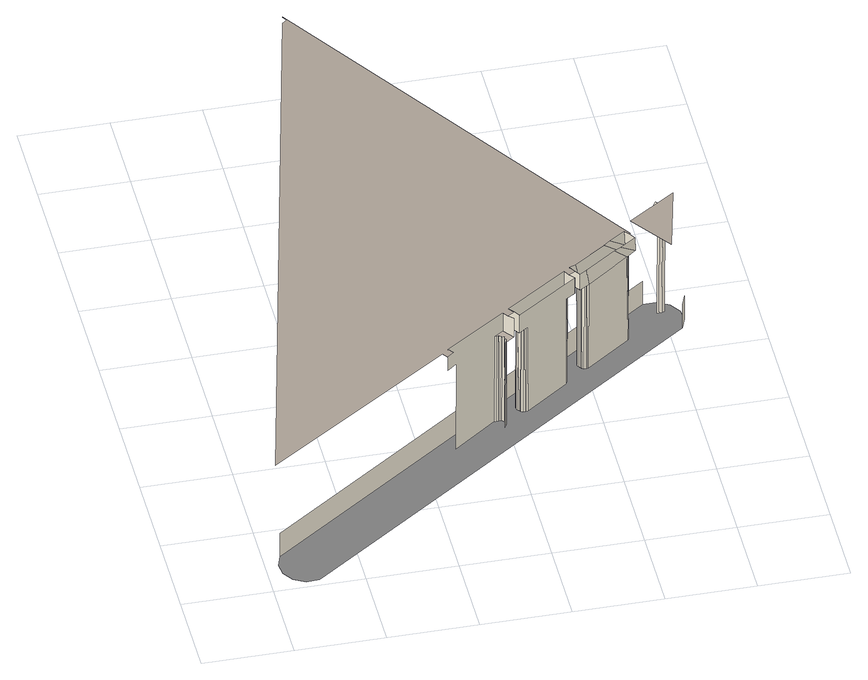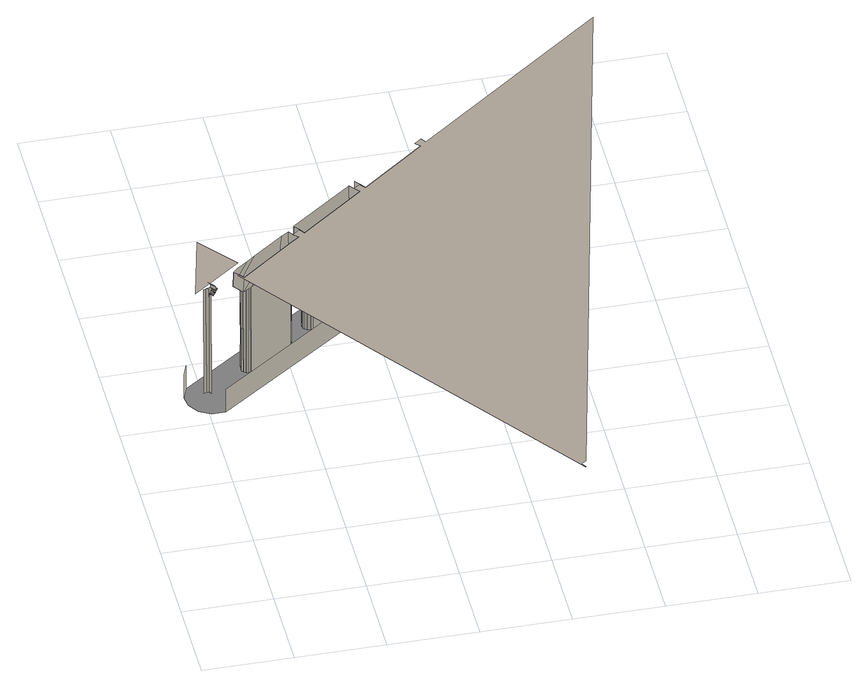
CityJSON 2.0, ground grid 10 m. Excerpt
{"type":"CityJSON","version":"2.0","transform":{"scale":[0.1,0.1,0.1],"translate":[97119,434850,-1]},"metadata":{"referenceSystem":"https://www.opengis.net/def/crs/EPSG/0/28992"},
"CityObjects":{
"bridge1":{"type":"Bridge","attributes":{"name":"Van Brienenoordbrug"},"children":["bridge1-1","bridge1-2","bridge1-3","bridge1-4","bridge1-5","bridge1-6","bridge1-7","bridge1-8","bridge1-9","bridge1-10","bridge1-11","bridge1-12","bridge1-13","bridge1-14","bridge1-15","bridge1-16","bridge1-17","bridge1-18","bridge1-19","bridge1-20"],"geometry":[{"type":"MultiSurface","lod":"2","boundaries":[[[0,1,2,3]],[[4,5,6,7,8,9,10,11]],[[12,13,14,15,16,17,3,2,18,19,20,21]],[[22,23,5,4]],[[24,25,23,22]],[[26,27,25,24]],[[28,29,30,31]],[[32,33,27,26]],[[4,11,34,28,31,35,36,37,38,39,40,32,26,24,22]],[[31,30,41,35]],[[40,42,33,32]],[[35,41,43,36]],[[39,44,42,40]],[[36,43,45,37]],[[38,46,44,39]],[[37,45,46,38]],[[11,10,47,48,34]],[[49,50,51,52,53]],[[54,55,56,57]],[[57,56,58,59]],[[60,61,55,54]],[[59,58,62,63]],[[64,65,61,60]],[[66,49,53,67,68,64,60,54,57,59,63,69,70,71,72]],[[63,62,73,69]],[[68,74,65,64]],[[69,73,75,70]],[[67,76,74,68]],[[70,75,77,71]],[[71,77,78,72]],[[72,78,79,66]],[[80,81,82,52,51,47,10,9,83,84,85,86,87,88,89,90,91,92,93,94,95,96,97]],[[98,99,76,67,53,52,82,100]],[[66,79,101,102,103,104,50,49]],[[105,106,99,98]],[[107,108,106,105]],[[109,110,108,107]],[[102,101,111,112]],[[113,114,110,109]],[[98,100,103,102,112,115,116,117,118,119,120,113,109,107,105]],[[112,111,121,115]],[[120,122,114,113]],[[115,121,123,116]],[[119,124,122,120]],[[116,123,125,117]],[[118,126,124,119]],[[117,125,126,118]],[[100,82,81,104,103]],[[127,128,80,97,129]],[[129,97,96,130]],[[131,132,133,134]],[[134,133,135,136]],[[137,138,132,131]],[[136,135,139,140]],[[141,142,138,137]],[[143,144,128,127]],[[143,127,129,130,145,141,137,131,134,136,140,146,147,148,149]],[[140,139,150,146]],[[145,151,142,141]],[[146,150,152,147]],[[130,153,151,145]],[[147,152,154,148]],[[148,154,155,149]],[[149,155,156,143]],[[130,96,95,157]],[[158,159,144,143]],[[157,160,153,130]],[[143,156,161,158]],[[157,95,94,162]],[[163,164,159,158]],[[165,166,160,157]],[[167,168,166,165]],[[169,170,168,167]],[[162,94,93]],[[158,161,171,172]],[[173,174,170,169]],[[157,162,163,158,172,175,176,177,178,179,180,173,169,167,165]],[[172,171,181,175]],[[180,182,174,173]],[[175,181,183,176]],[[179,184,182,180]],[[176,183,185,177]],[[178,186,184,179]],[[177,185,186,178]],[[163,187,188,164]],[[162,93,92,187,163]],[[189,190,191]],[[192,193,12,21]]],"semantics":{"surfaces":[{"type":"WallSurface"},{"type":"GroundSurface"},{"type":"OuterCeilingSurface"}],"values":[0,0,1,0,0,0,0,0,2,0,0,0,0,0,0,0,0,0,0,0,0,0,0,2,0,0,0,0,0,0,0,2,0,0,0,0,0,0,0,2,0,0,0,0,0,0,0,0,0,0,0,0,0,0,0,0,2,0,0,0,0,0,0,0,0,0,0,0,0,0,0,0,0,0,0,0,2,0,0,0,0,0,0,0,0,0,2,0]}}]},
"bridge1-1":{"type":"BridgeInstallation","parents":["bridge1"],"geometry":[{"type":"MultiSurface","lod":"2","boundaries":[[[194,195,196,197]]]}]},
"bridge1-2":{"type":"BridgeInstallation","parents":["bridge1"],"geometry":[{"type":"MultiSurface","lod":"2","boundaries":[[[198,194,197,199]]]}]},
"bridge1-3":{"type":"BridgeInstallation","parents":["bridge1"],"geometry":[{"type":"MultiSurface","lod":"2","boundaries":[[[195,196,200,201]]]}]},
"bridge1-4":{"type":"BridgeInstallation","parents":["bridge1"],"geometry":[{"type":"MultiSurface","lod":"2","boundaries":[[[202,198,199,203]]]}]},
"bridge1-5":{"type":"BridgeInstallation","parents":["bridge1"],"geometry":[{"type":"MultiSurface","lod":"2","boundaries":[[[204,202,203,205]]]}]},
"bridge1-6":{"type":"BridgeInstallation","parents":["bridge1"],"geometry":[{"type":"MultiSurface","lod":"2","boundaries":[[[206,207,200,201]]]}]},
"bridge1-7":{"type":"BridgeInstallation","parents":["bridge1"],"geometry":[{"type":"MultiSurface","lod":"2","boundaries":[[[208,204,205,209]]]}]},
"bridge1-8":{"type":"BridgeInstallation","parents":["bridge1"],"geometry":[{"type":"MultiSurface","lod":"2","boundaries":[[[208,209,210]]]}]},
"bridge1-9":{"type":"BridgeInstallation","parents":["bridge1"],"geometry":[{"type":"MultiSurface","lod":"2","boundaries":[[[211,212,213,201,195,194,198,202,204,208,214,215,216,217]]]}]},
"bridge1-10":{"type":"BridgeInstallation","parents":["bridge1"],"geometry":[{"type":"MultiSurface","lod":"2","boundaries":[[[214,208,210,218]]]}]},
"bridge1-11":{"type":"BridgeInstallation","parents":["bridge1"],"geometry":[{"type":"MultiSurface","lod":"2","boundaries":[[[215,214,218,219]]]}]},
"bridge1-12":{"type":"BridgeInstallation","parents":["bridge1"],"geometry":[{"type":"MultiSurface","lod":"2","boundaries":[[[206,220,221,207]]]}]},
"bridge1-13":{"type":"BridgeInstallation","parents":["bridge1"],"geometry":[{"type":"MultiSurface","lod":"2","boundaries":[[[201,213,222,195]]]}]},
"bridge1-14":{"type":"BridgeInstallation","parents":["bridge1"],"geometry":[{"type":"MultiSurface","lod":"2","boundaries":[[[223,224,225,226,216,215,219]]]}]},
"bridge1-15":{"type":"BridgeInstallation","parents":["bridge1"],"geometry":[{"type":"MultiSurface","lod":"2","boundaries":[[[216,226,217]]]}]},
"bridge1-16":{"type":"BridgeInstallation","parents":["bridge1"],"geometry":[{"type":"MultiSurface","lod":"2","boundaries":[[[227,228,217,226]]]}]},
"bridge1-17":{"type":"BridgeInstallation","parents":["bridge1"]},
"bridge1-18":{"type":"BridgeInstallation","parents":["bridge1"]},
"bridge1-19":{"type":"BridgeInstallation","parents":["bridge1"],"geometry":[{"type":"MultiSurface","lod":"2","boundaries":[[[217,228,229,222,213,212,211]]]}]},
"bridge1-20":{"type":"BridgeInstallation","parents":["bridge1"],"geometry":[{"type":"MultiSurface","lod":"2","boundaries":[[[222,229,230,231]]]}]}
},
"vertices":[
[19,56,38],[482,384,38],[482,384,7],[19,56,7],[286,219,129],[286,220,13],[237,184,13],[237,183,129],[226,175,129],[226,175,157],[297,226,154],[297,226,129],[515,337,7],[52,10,7],[37,9,7],[24,16,7],[16,28,7],[14,42,7],[497,384,7],[510,377,7],[518,365,7],[520,351,7],[288,219,129],[288,220,13],[290,219,129],[290,220,13],[291,219,129],[291,220,13],[295,206,129],[295,207,14],[296,209,14],[296,208,129],[293,218,129],[293,220,13],[306,214,129],[297,209,129],[297,211,129],[297,213,129],[296,214,129],[296,216,129],[294,217,129],[297,211,14],[294,219,14],[297,212,14],[296,217,14],[297,214,14],[297,216,14],[301,220,154],[306,214,154],[313,219,129],[313,219,153],[309,225,154],[304,231,154],[304,232,129],[313,233,129],[313,234,14],[314,232,14],[314,231,129],[315,231,14],[314,230,129],[313,235,129],[313,236,14],[316,230,14],[316,228,129],[313,236,129],[313,238,13],[324,227,129],[315,239,129],[314,238,129],[317,227,129],[319,227,129],[320,226,129],[322,227,129],[317,229,14],[314,239,13],[319,228,14],[315,241,13],[321,228,14],[322,228,14],[324,228,14],[387,282,150],[379,276,151],[375,283,151],[231,169,157],[223,163,157],[219,169,157],[5,15,166],[171,734,165],[177,738,165],[173,743,165],[173,744,165],[458,333,148],[457,332,148],[452,338,148],[434,325,149],[426,319,149],[390,293,150],[382,288,151],[364,275,130],[364,276,14],[375,283,130],[373,264,14],[373,263,130],[384,270,130],[384,270,151],[366,276,130],[366,277,14],[368,276,130],[368,277,14],[369,275,130],[370,277,14],[374,265,14],[374,264,130],[371,275,130],[371,276,14],[375,266,130],[375,267,130],[375,269,130],[375,271,130],[374,272,130],[373,274,130],[375,267,14],[373,275,14],[375,269,14],[374,274,14],[375,270,14],[375,272,14],[391,276,129],[391,276,150],[382,288,129],[393,296,129],[391,289,129],[391,291,14],[392,289,14],[392,288,129],[393,287,14],[393,286,129],[391,291,129],[391,292,14],[394,286,14],[394,285,129],[391,293,129],[392,294,14],[402,283,129],[399,281,150],[392,294,129],[395,284,129],[397,283,129],[399,283,129],[400,283,129],[395,285,14],[392,296,14],[397,284,14],[393,297,14],[399,284,14],[400,284,14],[402,285,14],[443,332,129],[451,319,129],[435,307,149],[443,333,14],[452,320,15],[453,339,129],[462,327,129],[443,313,148],[444,332,129],[444,333,14],[446,332,129],[446,333,14],[448,332,129],[448,333,14],[453,322,15],[452,321,129],[449,331,129],[449,332,14],[453,322,129],[453,324,129],[453,326,129],[453,327,129],[452,329,129],[451,330,129],[453,323,15],[451,331,14],[453,325,15],[452,330,14],[453,327,14],[453,329,14],[461,326,147],[456,322,148],[458,333,165],[512,372,163],[492,288,163],[520,351,38],[515,337,38],
[489,352,153],[489,352,154],[485,357,154],[486,357,153],
[490,353,153],[486,358,153],
[488,359,154],[492,354,154],
[491,353,152],[487,358,152],
[491,354,151],[488,359,151],
[492,354,158],[488,359,159],
[492,354,150],[488,359,150],
[489,359,150],
[494,356,145],[494,356,144],[494,356,154],[493,355,149],[493,355,148],[494,355,147],[494,356,146],
[489,360,149],
[490,360,148],
[495,356,163],[491,361,163],
[497,355,154],
[490,360,147],[491,359,147],[491,358,148],[492,357,147],
[492,359,14],[494,357,15],
[497,357,15],
[500,358,15],[500,356,154]
]}
